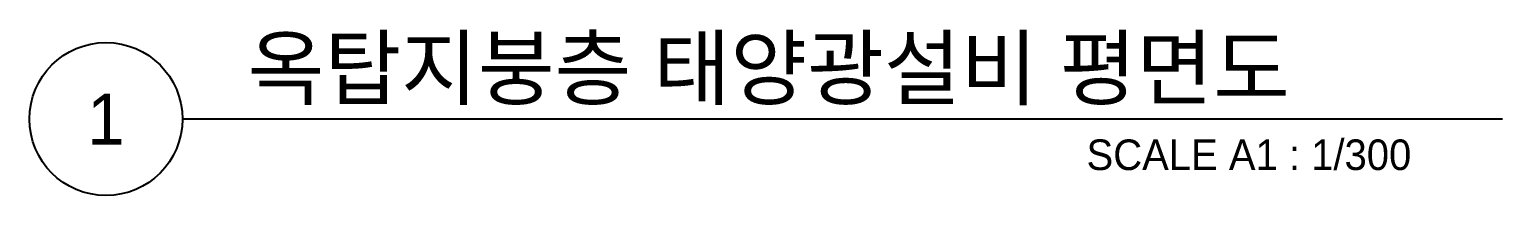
# Model space of a CAD drawing. Header units: millimetres. Extents: x 37541 to 999880, y 4425 to 1416340.
# Drawn here: x 90378 to 133722, y 899850 to 904735 of the extents above; entities that cross this region are included whole.
import ezdxf
from ezdxf.enums import TextEntityAlignment as Align

# ---------------------------------------------------------------- set-up
doc = ezdxf.new("R2010")
doc.units = ezdxf.units.MM
doc.header["$LTSCALE"] = 150
doc.layers.add('-----41 Drawing Title', color=2, linetype='Continuous')
doc.styles.add('ELEC', font='')
doc.styles.get('ELEC').set_extended_font_data('Dotum')

msp = doc.modelspace()

# ---------------------------------------------------------------- linework, layer by layer
at = {"layer": '-----41 Drawing Title', "color": 7}
msp.add_line((133721.858, 902099.999), (94878.142, 902099.999), dxfattribs=at)
msp.add_circle((92628.142, 902099.999), 2250, dxfattribs=at)

# ---------------------------------------------------------------- texts
at = {"layer": '-----41 Drawing Title', "color": 2, "style": 'ELEC'}
msp.add_text('옥탑지붕층 태양광설비 평면도', height=1800, dxfattribs=at).set_placement((96795.295, 902699.999))
at = {"layer": '-----41 Drawing Title', "color": 7, "style": 'ELEC'}
msp.add_text('1', height=1500, dxfattribs=at).set_placement((92628.142, 902099.999), align=Align.MIDDLE)
at = {"layer": '-----41 Drawing Title', "style": 'ELEC'}
msp.add_text('SCALE A1 : 1/300', height=900, dxfattribs=at).set_placement((131037.225, 900599.999), align=Align.RIGHT)

doc.saveas('drawing.dxf')
